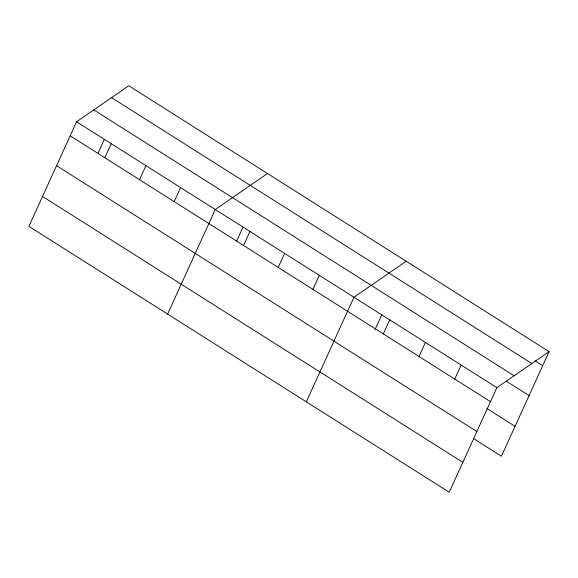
<?xml version="1.0" encoding="UTF-8"?>
<svg xmlns="http://www.w3.org/2000/svg" width="578" height="578" viewBox="0 0 578 578"><rect width="100%" height="100%" fill="white"/><g stroke="black" fill="none" stroke-linecap="round" stroke-linejoin="round"><path stroke-width="0.87" d="M76.563 121.77L28.9 226.352L449.214 492.225L496.878 387.643L549.1 351.648L128.786 85.775L76.563 121.77L496.878 387.643M98.065 153.184L104.343 139.414M104.842 157.743L111.236 143.705M139.515 179.671L145.916 165.64M174.195 201.606L180.589 187.575M167.606 314.092L215.262 209.511L267.491 173.516M236.77 240.925L243.042 227.147M243.548 245.477L249.942 231.446M278.22 267.412L284.614 253.381M312.893 289.347L319.294 275.316M306.311 401.833L353.967 297.251L406.19 261.249M375.1 329.467L381.747 314.887M383.301 333.882L389.695 319.844M419.028 356.481L425.422 342.443M454.756 379.081L461.15 365.043M549.1 351.648L501.437 456.23L473.317 438.435M535.105 360.874L542.706 365.679M111.554 97.653L531.868 363.526M93.795 109.892L514.109 375.765M506.285 381.14L529.087 395.562M70.162 135.808L490.476 401.681M486.929 408.559L515.056 426.347M56.55 165.684L476.864 431.556M42.519 196.469L462.834 462.342"/></g></svg>
